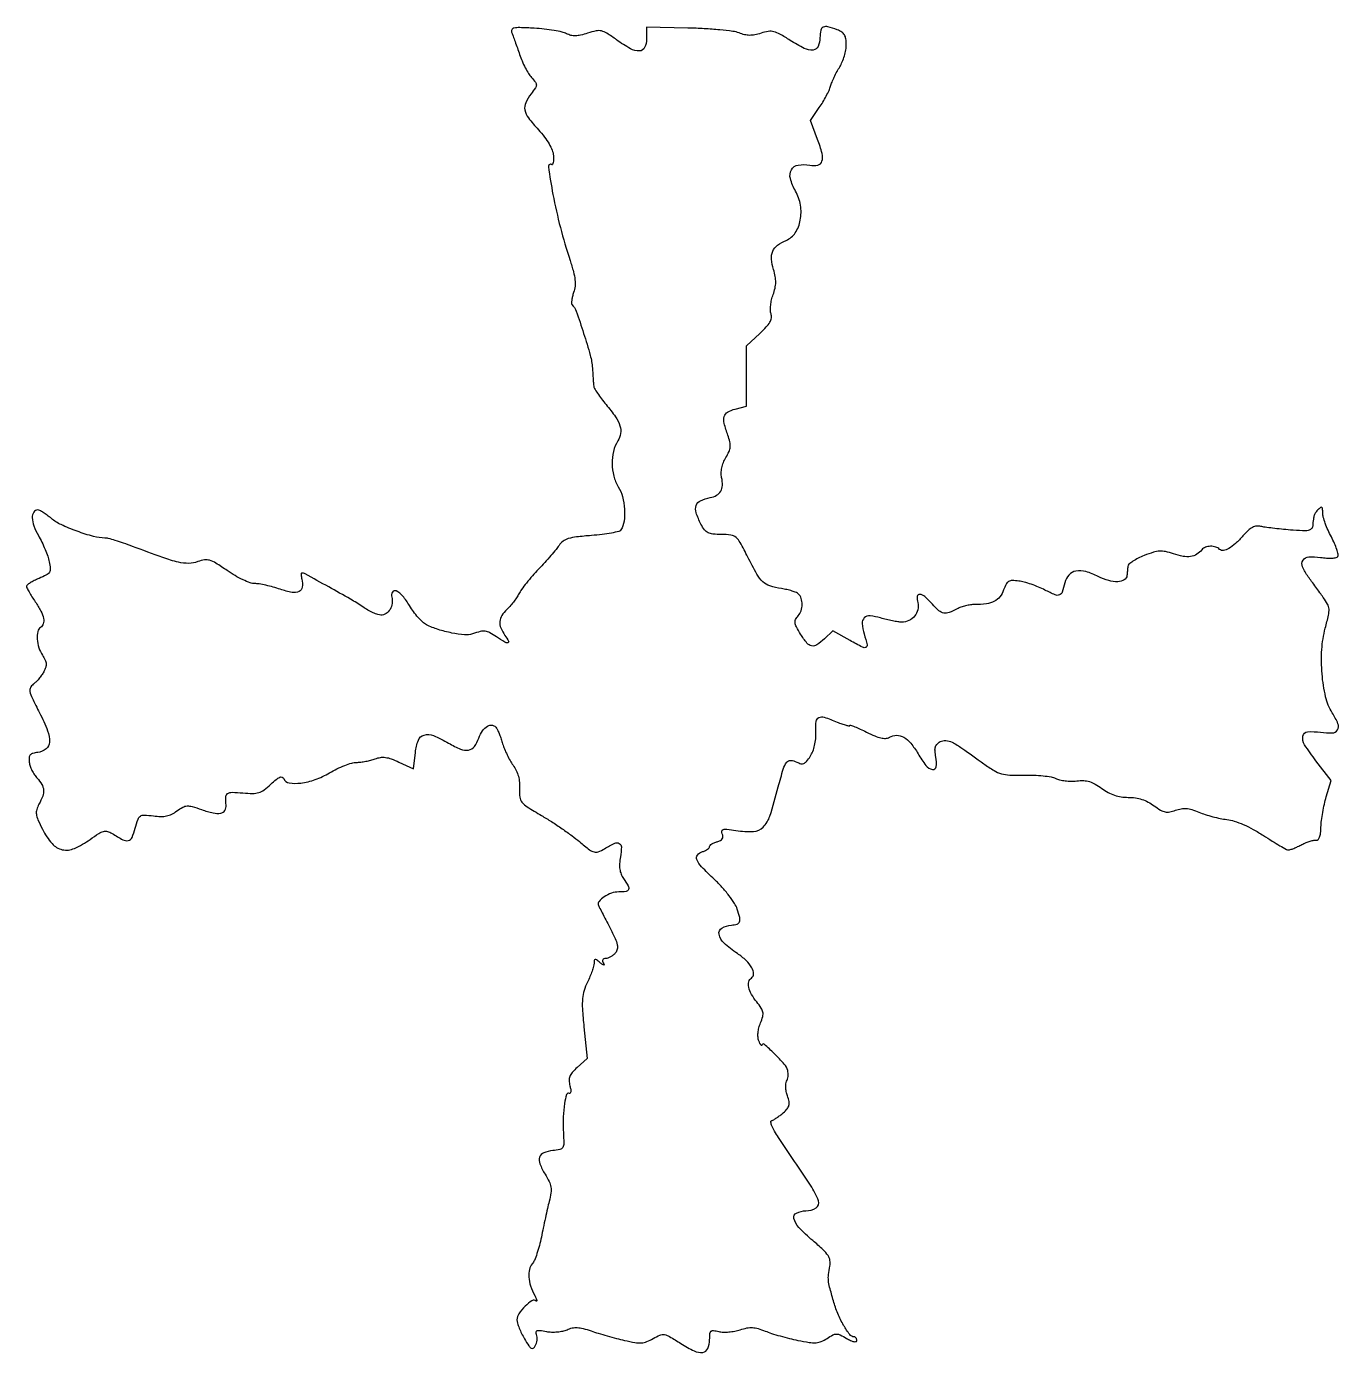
# Model space of a CAD drawing. Extents: x 0 to 374, y 1 to 379.
import ezdxf

# ---------------------------------------------------------------- set-up
doc = ezdxf.new("R2010")
doc.units = 0

msp = doc.modelspace()

# ---------------------------------------------------------------- linework, layer by layer
msp.add_lwpolyline([(138.525494, 377.1804, -0.008829), (138.885731, 376.251512, -0.002032), (139.45924, 374.671742, -0.002099), (140.105005, 372.846061, -0.002048), (140.740804, 371, 0.020349), (141.46471, 369.124053, 0.017351), (142.37505, 367.208657, 0.017702), (143.32611, 365.523337, 0.046465), (144.156731, 364.412448, -0.023088), (145.276438, 363.052261, -0.169481), (145.52706, 362.261136, -0.144922), (145.252148, 361.422645, -0.015465), (144.021702, 359.754719, 0.059834), (142.482133, 357.226584, 0.158142), (142.244488, 355.146987, 0.113194), (143.27065, 352.88165, 0.023492), (146.097361, 349.510202, -0.022038), (147.852687, 347.428923, -0.032701), (149.181712, 345.449112, -0.038287), (150.052842, 343.642426, -0.076052), (150.400325, 342.095303, -0.020578), (150.4314, 340.984604, -0.04252), (150.346347, 340.120994, -0.07436), (150.170916, 339.611492, -0.435916), (149.927849, 339.544592, 0.63608), (148.958413, 338.910168, 0.011707), (150.271499, 331.031709, 0.016335), (152.386413, 321.628387, 0.015615), (155.138535, 312.239074, -0.012976), (156.11303, 308.978275, -0.03796), (156.552618, 306.674783, -0.053427), (156.563593, 304.824228, -0.058719), (156.175671, 303.074085, 0.02097), (155.827551, 301.922217, 0.029053), (155.620151, 300.863631, 0.028889), (155.553478, 300.006379, 0.204079), (155.706154, 299.627179, -0.112072), (156.907077, 297.720949, -0.007086), (159.033477, 291.406033, -0.010169), (160.912191, 285.117022, -0.051057), (161.52536, 281.5, 0.000657), (161.634151, 279.883855, 0.000747), (161.742739, 278.335605, 0.000677), (161.838721, 277.020724, 0.004173), (161.894672, 276.344614, 0.113332), (162.112047, 275.681143, 0.012408), (162.979488, 274.319218, 0.014665), (164.114789, 272.73322, 0.011352), (165.439755, 271.072108, -0.022066), (168.110537, 267.572522, -0.074053), (169.387001, 264.995599, -0.115097), (169.567585, 262.822065, -0.103816), (168.785688, 260.701037, 0.080903), (167.53418, 257.729528, 0.062156), (167.136476, 254.225491, 0.061416), (167.612915, 250.686324, 0.074408), (168.931484, 247.61086, -0.07663), (170.121056, 244.802069, -0.046712), (170.675893, 241.234756, -0.047371), (170.558789, 237.764286, -0.106695), (169.682897, 235.295933, -0.198076), (169.100414, 234.874676, -0.012115), (166.959469, 234.416522, -0.016547), (164.308085, 234.006317, -0.011389), (161.281669, 233.709912, 0.009263), (157.021069, 233.310912, 0.045458), (154.656005, 232.824699, 0.082216), (153.143515, 232.079715, 0.089089), (152, 230.903611, -0.023182), (151.144096, 229.754034, -0.006081), (149.666417, 227.994373, -0.006163), (147.932963, 226.029887, -0.00628), (146.162272, 224.121126, 0.011212), (144.405552, 222.189561, 0.01079), (142.713971, 220.156725, 0.010774), (141.301273, 218.301887, 0.038045), (140.514651, 217.028333, -0.027837), (139.861011, 215.920151, -0.016791), (138.971966, 214.680467, -0.016796), (138.002726, 213.504469, -0.028089), (137.102379, 212.592652, 0.066917), (135.665678, 210.892458, 0.124146), (135.099346, 209.188821, 0.116704), (135.393691, 207.346783, 0.055106), (136.556704, 205.222506, -0.0249), (137.605359, 203.554411, -0.517599), (137.389938, 203.101329, -0.183924), (136.513139, 203.27183, -0.010391), (134.15437, 204.805874, 0.024567), (132.252131, 205.967662, 0.094474), (130.938513, 206.389569, 0.091212), (129.537729, 206.306074, 0.022016), (127.299166, 205.64906, -0.104641), (125.043591, 205.374835, -0.027097), (121.399916, 205.894705, -0.028018), (117.496502, 206.89941, -0.039388), (114.167136, 208.255062, -0.070602), (113.098798, 208.996011, -0.024377), (111.781604, 210.341709, -0.023658), (110.455314, 211.98638, -0.025316), (109.322114, 213.713327, 0.043498), (107.407725, 216.411788, 0.1054), (105.482404, 217.896186, 0.388739), (104.454924, 217.58425, 0.200187), (104.252607, 216.142033, -0.099165), (104.357448, 214.339394, -0.1), (103.758835, 212.641345, -0.110892), (102.61512, 211.435944, -0.148776), (101.182444, 211, -0.084462), (100.294806, 211.151022, -0.02198), (98.946106, 211.691277, -0.021704), (97.441354, 212.452528, -0.020642), (95.982135, 213.353283, 0.018115), (92.468077, 215.547055, 0.003992), (86.276701, 219.04182, 0.001127), (79.549291, 222.74885, 0.126006), (78.568535, 223, 0.374326), (78.446166, 222.89346, 0.039981), (78.422439, 222.485938, 0.033919), (78.47317, 221.921089, 0.019459), (78.606623, 221.25, -0.092924), (78.719813, 218.983414, -0.255018), (77.800894, 217.735746, -0.157005), (75.794726, 217.483406, -0.035528), (72.431632, 218.368595, 0.014025), (70.415253, 218.993105, 0.013011), (68.316184, 219.520775, 0.013122), (66.424968, 219.892378, 0.041968), (65.145046, 220, -0.088744), (63.838841, 220.233675, -0.021353), (61.802062, 221.087012, -0.02126), (59.513799, 222.28401, -0.019664), (57.273456, 223.700467, 0.010479), (54.058239, 225.81693, 0.06604), (52.277589, 226.632102, 0.110488), (50.769002, 226.749017, 0.054601), (48.898162, 226.267662, -0.086436), (46.311614, 225.774292, -0.061341), (43.368679, 226.088882, -0.029149), (38.950015, 227.394494, -0.004325), (30.230199, 230.61937, 0.007652), (27.714049, 231.530938, 0.009422), (25.339117, 232.30069, 0.008055), (23.329433, 232.875272, 0.065686), (22.384107, 233, -0.066828), (19.136919, 233.435955, -0.020673), (14.4273, 234.935527, -0.02067), (9.857942, 236.818757, -0.06691), (7.094026, 238.574336, 0.015709), (5.917106, 239.503105, 0.019531), (4.764737, 240.287461, 0.018156), (3.764338, 240.863249, 0.122088), (3.212633, 241, 0.25622), (2.068247, 240.372369, 0.149512), (1.638422, 238.823371, 0.08291), (2.09828, 236.452605, 0.041203), (3.404245, 233.674169, -0.018261), (4.372987, 231.836919, -0.014039), (5.299082, 229.766678, -0.014256), (6.05622, 227.779625, -0.032504), (6.485001, 226.23367, -0.030398), (6.770119, 224.278317, -0.15912), (6.523821, 223.233824, -0.137244), (5.686824, 222.452762, -0.020573), (3.583042, 221.47025, 0.01676), (2.210306, 220.841855, 0.02456), (1.052519, 220.191312, 0.021986), (0.185131, 219.591518, 0.234628), (0, 219.218714, 0.11995), (0.112806, 218.755259, 0.008981), (0.734375, 217.605157, 0.012018), (1.542418, 216.24939, 0.008834), (2.5, 214.785188, -0.0263), (4.112673, 212.120636, -0.072278), (4.858925, 210.059421, -0.123074), (4.795369, 208.541929, -0.184669), (4, 207.5, 0.208234), (3.189327, 206.331717, 0.066992), (3.055199, 204.179371, 0.059716), (3.532369, 201.709416, 0.06758), (4.571072, 199.531874, -0.033295), (5.329169, 198.187559, -0.093936), (5.604829, 197.149597, -0.099795), (5.473724, 196.120111, -0.040608), (4.912373, 194.817058, -0.030678), (4.313594, 193.83884, -0.021623), (3.529093, 192.815092, -0.021909), (2.690201, 191.898021, -0.042171), (1.930248, 191.255597, 0.124624), (1.108818, 190.290852, 0.16967), (0.971693, 189.165246, 0.059303), (1.596796, 187.360192, 0.005549), (3.700629, 183.145155, -0.023843), (6.038279, 177.998803, -0.106055), (6.588214, 174.743847, -0.218043), (5.591794, 172.798249, -0.139198), (3.202231, 171.811813, 0.037569), (1.807959, 171.543687, 0.14788), (1.074384, 171.085077, 0.161599), (0.754118, 170.32336, 0.047326), (0.775988, 169.036788, 0.055524), (1.023887, 167.941144, 0.031145), (1.550771, 166.679906, 0.030698), (2.249874, 165.457085, 0.04339), (3.025988, 164.472337, -0.053748), (4.35681, 162.710031, -0.117471), (4.862713, 161.106062, -0.105953), (4.614477, 159.337626, -0.03878), (3.560387, 157.027659, 0.053189), (2.912389, 155.49218, 0.108167), (2.811387, 154.192684, 0.069916), (3.258816, 152.622123, 0.012973), (4.549433, 149.902449, 0.059251), (7.276021, 145.807112, 0.165414), (10.201845, 144.064464, 0.157793), (13.679157, 144.426288, 0.052605), (18.170803, 147.008769, -0.012691), (20.600542, 148.676511, -0.078642), (21.978438, 149.290503, -0.137972), (23.110003, 149.276943, -0.070667), (24.412144, 148.68401, 0.020764), (27.499146, 146.888225, 0.178073), (29.056478, 146.680029, 0.238069), (30.121733, 147.553844, 0.038353), (31.044145, 150.163941, -0.016448), (31.836046, 152.761383, -0.161996), (32.518692, 153.659323, -0.167005), (33.593792, 153.955268, -0.017751), (36.214636, 153.698037, 0.028378), (38.318735, 153.536565, 0.056711), (39.97803, 153.692082, 0.063172), (41.441431, 154.198126, 0.044413), (42.93041, 155.106671, -0.031716), (44.61372, 156.1933, -0.113943), (45.833689, 156.547954, -0.085629), (47.268835, 156.382416, -0.013377), (49.992673, 155.502585, 0.027958), (53.27271, 154.547722, 0.101312), (55.43407, 154.492709, 0.209115), (56.597547, 155.269664, 0.169435), (56.948859, 156.74318, -0.035293), (56.876922, 159.057323, -0.229899), (57.411013, 160.055209, -0.165325), (58.657762, 160.440517, -0.016963), (61.780612, 160.247059, 0.021633), (64.552529, 160.101306, 0.078671), (66.291356, 160.360093, 0.084512), (67.799441, 161.132583, 0.027345), (69.729761, 162.747559, -0.015691), (71.271038, 164.099313, -0.069579), (72.296572, 164.727607, -0.17737), (72.971296, 164.7679, -0.232284), (73.417764, 164.353708, 0.269936), (74.956174, 163.117058, 0.068849), (78.282892, 163.076146, 0.055652), (82.423579, 164.073542, 0.046991), (86.5, 166, -0.020796), (88.611317, 167.136487, -0.020494), (90.819939, 168.099673, -0.020873), (92.820154, 168.78148, -0.070221), (94.1849, 168.982948, 0.028925), (95.403265, 169.061256, 0.016755), (96.853458, 169.288636, 0.016711), (98.297364, 169.615242, 0.026869), (99.499065, 169.999645, -0.056312), (101.001971, 170.384708, -0.068491), (102.454025, 170.386951, -0.05348), (104.115253, 169.976754, -0.02062), (106.314165, 169.072431), (110.5, 167.145573), (111, 171.822787, -0.067053), (111.849703, 175.288937, -0.235404), (113.506751, 176.784138, -0.168608), (116.157319, 176.618627, -0.033426), (120.474134, 174.462291, 0.033784), (123.921856, 172.743162, 0.141071), (126.203056, 172.480322, 0.195265), (127.844678, 173.489647, 0.074748), (129.117299, 175.906638, -0.066664), (130.17325, 177.992854, -0.113269), (131.606231, 179.310593, -0.178118), (133.031772, 179.548569, -0.205776), (134.166463, 178.78387, -0.039507), (134.54498, 178.079195, -0.011276), (135.018879, 176.930881, -0.011279), (135.496886, 175.60614, -0.011741), (135.90788, 174.278703, 0.028126), (136.407367, 172.834651, 0.01603), (137.162888, 171.148751, 0.015973), (138.03485, 169.495347, 0.025387), (138.895277, 168.14707, -0.04302), (139.787537, 166.633915, -0.044969), (140.392236, 165.01228, -0.044024), (140.706262, 163.277259, -0.038107), (140.73381, 161.426782, 0.044523), (140.799559, 159.053439, 0.143886), (141.411097, 157.61701, 0.080181), (142.91412, 156.292165, 0.008109), (147, 153.808195, -0.010374), (149.807814, 152.083745, -0.007456), (152.873209, 150.047122, -0.007534), (155.733427, 148.020668, -0.016094), (157.866245, 146.352839, 0.009092), (160.706807, 144.06676, 0.097031), (162.024418, 143.404041, 0.164128), (163.213024, 143.466845, 0.038875), (165.020537, 144.35306, -0.022794), (167.895259, 145.878967, -0.233942), (169.202244, 145.856467, -0.290889), (169.795404, 144.839001, -0.032267), (169.506062, 142.035881, 0.027241), (169.282516, 140.064273, 0.051039), (169.35232, 138.462664, 0.05983), (169.725467, 137.088016, 0.056669), (170.418164, 135.813374, -0.022575), (171.739839, 133.732511, -0.218432), (171.832148, 132.716645, -0.280189), (171.129697, 132.142837, -0.034657), (169.071429, 132, 0.08318), (166.985374, 131.650545, 0.062863), (164.898069, 130.622839, 0.072686), (163.436797, 129.319863, 0.281162), (163.263729, 128.16938, 0.017277), (163.477588, 127.70724, 0.000676), (164.324524, 126.037096, 0.0012), (165.334637, 124.063561, 0.000847), (166.478791, 121.850522, -0.009779), (168.035752, 118.702425, -0.055537), (168.638453, 116.935805, -0.112778), (168.63005, 115.698125, -0.115846), (168.083426, 114.600522, -0.047191), (167.469015, 113.988122, -0.0412), (166.72331, 113.470153, -0.043332), (165.964726, 113.114758, -0.088107), (165.318538, 113, 0.077898), (164.776637, 112.915058, 0.191842), (164.471454, 112.663157, 0.188171), (164.419703, 112.266333, 0.07481), (164.632941, 111.75, -0.037782), (164.87738, 111.263336, -0.575929), (164.784926, 111.143005, -0.129017), (164.456672, 111.276408, -0.00972), (163.691958, 111.872445, 0.014298), (162.725851, 112.611336, 0.190547), (162.300186, 112.719002, 0.336241), (162.060021, 112.482568, 0.036139), (162, 111.653238, -0.068493), (161.882745, 110.801285, -0.015881), (161.446961, 109.418527, -0.016101), (160.837993, 107.845019, -0.01514), (160.117314, 106.280794, 0.039092), (159.141676, 103.865295, 0.057024), (158.704508, 101.614029, 0.03647), (158.689882, 98.670173, 0.00753), (159.119985, 93.5), (160.005343, 84.5), (157.197306, 81.938002, 0.027192), (155.781361, 80.497531, 0.086325), (155.077537, 79.350126, 0.106193), (154.879669, 78.172025, 0.054086), (155.109934, 76.681332, -0.023566), (155.327335, 75.681967, -0.058489), (155.364878, 74.935218, -0.150171), (155.224454, 74.567432, -0.38256), (154.965827, 74.52112, 0.490638), (154.167596, 74.221861, 0.036412), (153.560632, 71.594791, 0.0308), (153.21196, 67.843634, 0.020167), (153.252031, 63.5, -0.009788), (153.350082, 60.23022, -0.133912), (153.051881, 59.090176, -0.211415), (152.25337, 58.505492, -0.029905), (150.192661, 58.182365, 0.069793), (147.637496, 57.570315, 0.224383), (146.469857, 56.329135, 0.17626), (146.538748, 54.39, 0.042307), (148.017623, 51.471486, -0.025221), (149.182006, 49.355926, -0.075775), (149.67016, 47.785922, -0.074429), (149.672824, 46.12603, -0.023745), (149.194255, 43.696102, 0.004756), (148.713794, 41.666318, 0.002089), (148.114437, 38.970105, 0.002067), (147.50229, 36.104106, 0.002769), (146.972365, 33.5, -0.016187), (146.412773, 31.083789, -0.017797), (145.712893, 28.785059, -0.017475), (144.980073, 26.873501, -0.080752), (144.350816, 25.874669, 0.126987), (143.537939, 24.277228, 0.074053), (143.386144, 22.120117, 0.060383), (143.896994, 19.576513, 0.040363), (145.053329, 16.837713, -0.012542), (145.471301, 15.983594, -0.044553), (145.674935, 15.409702, -0.30827), (145.617067, 15.249247, -0.359044), (145.459642, 15.259146, 0.344173), (144.287981, 15.364022, 0.051052), (142.307691, 13.776701, 0.049542), (140.544278, 11.657795, 0.149878), (140, 9.882846, 0.074956), (140.138433, 8.964608, 0.019793), (140.633321, 7.560426, 0.019631), (141.330738, 5.988948, 0.019028), (142.155985, 4.460198, 0.010953), (143.387528, 2.473636, 0.105232), (144.087963, 1.774808, 0.315456), (144.657662, 1.795666, 0.103579), (145.239666, 2.463776, 0.058281), (145.550794, 3.212625, 0.043617), (145.719812, 4.090675, 0.044496), (145.73201, 4.958615, 0.073011), (145.571481, 5.674318, -0.09999), (145.444819, 6.425297, -0.316074), (145.735002, 6.811404, -0.112649), (146.546624, 6.884376, -0.012691), (148.384024, 6.587735, 0.038449), (149.880382, 6.42461, 0.0292), (151.530599, 6.468613, 0.02986), (153.09142, 6.696122, 0.055828), (154.303324, 7.092342, -0.053885), (155.763102, 7.575872, -0.066355), (157.191878, 7.689957, -0.051293), (158.868887, 7.427347, -0.01902), (161.1571, 6.729877, 0.009595), (163.193378, 6.06701, 0.005007), (165.754018, 5.315397, 0.004977), (168.397541, 4.596467, 0.007584), (170.707644, 4.030134, 0.014355), (173.688104, 3.436702, 0.058867), (175.525572, 3.344328, 0.078278), (177.0623, 3.693795, 0.038449), (178.867283, 4.580674, -0.034668), (180.799223, 5.548112, -0.144686), (182.079186, 5.686332, -0.089207), (183.545516, 5.138164, -0.008706), (186.777373, 3.142859, 0.031002), (190.593487, 1.015622, 0.145069), (193.050179, 0.623137, 0.264088), (194.479373, 1.700827, 0.102436), (195, 4.215397, -0.021546), (195.075184, 5.959322, -0.189754), (195.412253, 6.637571, -0.219131), (196.091223, 6.849898, -0.029395), (197.600686, 6.564085, 0.055535), (198.846129, 6.394986, 0.026489), (200.463925, 6.441871, 0.025872), (202.167296, 6.670929, 0.033355), (203.695853, 7.064637, -0.030788), (205.6395, 7.575902, -0.061538), (207.222018, 7.691217, -0.059144), (208.825196, 7.418774, -0.026471), (210.845167, 6.705574, 0.020035), (212.644757, 6.044028, 0.008552), (215.099193, 5.297922, 0.008445), (217.746793, 4.590445, 0.01099), (220.194639, 4.037287, 0.012118), (223.444025, 3.459312, 0.055122), (225.36093, 3.379402, 0.081229), (226.870991, 3.733883, 0.046876), (228.525379, 4.608586, -0.023793), (230.176813, 5.581659, -0.121691), (231.202517, 5.835595, -0.114193), (232.260988, 5.591222, -0.019819), (234.08074, 4.611377, 0.024862), (235.212808, 4.016458, 0.052351), (236.151195, 3.695528, 0.095412), (236.76957, 3.674077, 0.369348), (237, 3.943464, 0.06886), (236.943796, 4.349633, 0.082321), (236.779687, 4.698874, 0.095394), (236.53612, 4.938399, 0.137085), (236.25, 5.031425, -0.225377), (234.973215, 5.704629, -0.029902), (233.247921, 8.324007, -0.031925), (231.579791, 11.700858, -0.029824), (230.311651, 15.339351, -0.005334), (229.251531, 19.244618, -0.03822), (228.905621, 21.167344, -0.056071), (228.92281, 22.815926, -0.018866), (229.306987, 25.193806, 0.089441), (229.338626, 26.816227, 0.107651), (228.783342, 28.233623, 0.058268), (227.388242, 29.875673, 0.010781), (224.423589, 32.521129, -0.024687), (220.455752, 36.265012, -0.134646), (219.060282, 38.835362, -0.349632), (219.796772, 40.387692, -0.114271), (222.440983, 41, 0.141358), (225.404544, 41.854931, 0.35548), (226.076077, 43.841432, 0.057381), (223.802996, 48.297026, 0.002861), (214.630016, 61.935002, -0.017572), (213.491012, 63.740953, -0.036935), (212.764393, 65.231036, -0.051382), (212.457553, 66.30947, -0.371721), (212.712544, 66.737515, 0.056551), (213.278028, 67.000103, 0.013933), (214.138367, 67.558348, 0.014084), (215.093823, 68.25734, 0.01367), (216.018174, 69.015762, 0.036833), (217.151385, 70.155071, 0.116864), (217.641062, 71.103954, 0.112466), (217.662573, 72.193203, 0.032808), (217.212771, 73.81949, -0.033998), (216.884044, 75.019116, -0.035845), (216.72826, 76.231161, -0.038396), (216.749989, 77.286618, -0.114556), (216.979567, 77.966938, 0.074056), (217.24247, 78.578958, 0.040163), (217.387488, 79.386855, 0.03894), (217.40433, 80.251029, 0.049396), (217.279519, 81.039119, 0.117107), (216.310803, 82.859961, 0.017796), (213.46021, 85.873176, 0.016184), (210.575255, 88.534884, 0.610725), (209.929715, 88.274251, -0.458264), (209.819538, 88.195452, -0.179389), (209.642451, 88.314936, -0.044313), (209.366954, 88.781204, -0.015189), (209.050495, 89.5, -0.076198), (208.808189, 90.524474, -0.042658), (208.814754, 91.807623, -0.039049), (209.054, 93.214529, -0.035297), (209.514256, 94.617175, 0.029613), (210.148266, 96.477756, 0.112491), (210.203361, 97.696676, 0.103782), (209.726208, 98.871844, 0.023247), (208.429438, 100.617175, -0.041619), (206.939728, 102.783973, -0.075017), (206.1633, 104.789607, -0.109922), (206.162274, 106.395124, -0.202423), (206.90612, 107.441979, 0.272742), (207.527459, 108.621917, 0.11771), (207.0141, 110.392601, 0.073489), (205.393457, 112.466856, 0.044087), (202.943704, 114.418557, -0.038186), (199.113838, 117.396703, -0.157708), (197.672847, 119.909466, -0.322678), (198.45142, 121.669818, -0.114643), (201.231931, 122.535505, 0.055943), (202.82877, 122.834848, 0.236037), (203.513895, 123.486899, 0.148159), (203.575656, 124.665355, 0.019709), (202.87583, 127.087842, 0.063637), (202.082634, 128.739383, 0.019984), (200.497691, 130.984025, 0.019605), (198.510639, 133.372184, 0.020518), (196.371321, 135.559902, -0.011877), (192.680938, 139.20559, -0.091809), (191.347464, 141.220482, -0.283404), (191.546788, 142.532242, -0.141009), (193, 143.5, 0.034745), (193.765594, 143.802945, 0.045356), (194.4125, 144.188004, 0.052656), (194.862812, 144.593249, 0.18528), (195, 144.950756, -0.198643), (195.14564, 145.302878, -0.053514), (195.625652, 145.690655, -0.04554), (196.314458, 146.050626, -0.033705), (197.129881, 146.323714, 0.050908), (198.066131, 146.673458, 0.131722), (198.603083, 147.145513, 0.157199), (198.778328, 147.764624, 0.08279), (198.616951, 148.555828, -0.112068), (198.49524, 149.399924, -0.320222), (198.856592, 149.829102, -0.09206), (199.894618, 149.899354, -0.008206), (202.500154, 149.552248, 0.046345), (207.547474, 149.268159, 0.193209), (210.277329, 150.481065, 0.116611), (212.186462, 153.674704, 0.012573), (214.593751, 162, -0.008499), (216.014222, 167.066856, -0.087563), (216.984614, 169.00106, -0.25112), (218.155738, 169.551034, -0.110035), (219.858505, 169.075726, 0.054334), (221.036122, 168.601493, 0.16875), (221.878575, 168.652164, 0.125251), (222.662455, 169.240228, 0.024486), (223.708827, 170.678366, 0.052138), (224.43945, 172.09607, 0.036533), (224.968473, 173.814523, 0.034286), (225.270065, 175.718876, 0.031812), (225.319325, 177.69528, -0.033057), (225.401884, 180.706681, -0.267511), (226.170133, 181.791304, -0.191822), (227.70794, 181.872411, -0.01736), (231.377876, 180.48658, 0.011726), (232.767324, 179.94394, 0.020961), (233.936001, 179.573493, 0.018139), (234.831861, 179.364895, 0.471786), (235, 179.503426, -0.517324), (235.173686, 179.62637, -0.009545), (236.406193, 179.165354, -0.01472), (237.950728, 178.500537, -0.008281), (239.78704, 177.607915, 0.016403), (242.149435, 176.506635, 0.045966), (243.885783, 175.947468, 0.068894), (245.224247, 175.837316, 0.114179), (246.307219, 176.152052, -0.125363), (248.370067, 176.70254, -0.134138), (250.387133, 176.176036, -0.092817), (252.402897, 174.453515, -0.037139), (254.473935, 171.454264, 0.033401), (256.753064, 168.100378, 0.179917), (258.600442, 166.964874, 0.434471), (259.656378, 167.726116, 0.07813), (259.576111, 170.445988, -0.024551), (259.328412, 172.251313, -0.088893), (259.432291, 173.401656, -0.126989), (259.899085, 174.216921, -0.076843), (260.793322, 174.889389, -0.144322), (262.397169, 175.222415, -0.096833), (264.211299, 174.710569, -0.035872), (267.015202, 173.030683, -0.003789), (273.231624, 168.601469, 0.019896), (276.174447, 166.644444, 0.068143), (278.275443, 165.728795, 0.061408), (280.657379, 165.363297, 0.014118), (284.731624, 165.357748, -0.015953), (287.489299, 165.343876, -0.017072), (290.178512, 165.152424, -0.016871), (292.468942, 164.832102, -0.073003), (293.769694, 164.403301, 0.059813), (294.903195, 163.996334, 0.026672), (296.468443, 163.724606, 0.025937), (298.175015, 163.61062, 0.031859), (299.769694, 163.688609, -0.038574), (301.763297, 163.75932, -0.061924), (303.439403, 163.479628, -0.057938), (305.072168, 162.780082, -0.029443), (306.94428, 161.555145, 0.034697), (308.738899, 160.407635, 0.043385), (310.549087, 159.614801, 0.044036), (312.446175, 159.154399, 0.037535), (314.5, 159, -0.036978), (316.511415, 158.851039, -0.041719), (318.396845, 158.407119, -0.04198), (320.17236, 157.659505, -0.038315), (321.856356, 156.605977, 0.022551), (323.722592, 155.354976, 0.083722), (325.033875, 154.833682, 0.101401), (326.306536, 154.821945, 0.042033), (327.969318, 155.294521, -0.044126), (329.579641, 155.744924, -0.06613), (331.035654, 155.821383, -0.056429), (332.621502, 155.51254, -0.023575), (334.668682, 154.7601, 0.02254), (336.434014, 154.107101, 0.013459), (338.584687, 153.483297, 0.013461), (340.764544, 152.976423, 0.022655), (342.619614, 152.684201, -0.050383), (344.747625, 152.227027, -0.025037), (347.330289, 151.247931, -0.022629), (350.162265, 149.853021, -0.018327), (353.06845, 148.112645, 0.005717), (355.555251, 146.536896, 0.008297), (357.788392, 145.208089, 0.004745), (359.68916, 144.143177, 0.125958), (360.248495, 144, 0.083594), (360.740894, 144.082903, 0.011822), (361.707183, 144.443582, 0.013199), (362.839054, 144.931882, 0.010892), (364.019464, 145.510065, -0.021807), (365.226476, 146.068957, -0.024106), (366.438381, 146.500155, -0.024439), (367.498846, 146.765029, -0.102091), (368.153445, 146.760065, 0.266081), (368.674171, 146.926323, 0.099703), (369.08478, 147.606861, 0.056447), (369.365928, 148.800293, 0.021744), (369.493828, 150.5, -0.023211), (369.639738, 152.365904, -0.011776), (369.987146, 154.696055, -0.011671), (370.459443, 157.088652, -0.017072), (370.995505, 159.167421), (372.370637, 163.834843), (368.073473, 169.404765, -0.022196), (364.839627, 174.00488, -0.184037), (364.330841, 176.459951, -0.345046), (365.663771, 177.693348, -0.057808), (369.388123, 177.569048, 0.044459), (372.73671, 177.367923, 0.255691), (374.216486, 178.234006, 0.239542), (374.341187, 180.00264, 0.039943), (372.719826, 183.119431, -0.08346), (370.826614, 187.686326, -0.036107), (369.812116, 194.210182, -0.035503), (369.734483, 201.19691, -0.05089), (370.729998, 207.305184, 0.009224), (371.647887, 210.9795, 0.073345), (371.787253, 212.71946, 0.109775), (371.374398, 214.127727, 0.031556), (370.147259, 216.055184, -0.000003), (369.170629, 217.394581, -0.000002), (368.003692, 218.995006, -0.000002), (366.83795, 220.593816, -0.000003), (365.865311, 221.927814, -0.05508), (364.225349, 224.792429, -0.248592), (364.369544, 226.651471, -0.240895), (366.002659, 227.61559, -0.052389), (369.374323, 227.466576, 0.02108), (371.102095, 227.281526, 0.029941), (372.646718, 227.274299, 0.030216), (373.860375, 227.415225, 0.213459), (374.339853, 227.740877, 0.2014), (374.435598, 228.349276, 0.021379), (374.024816, 229.75585, 0.023708), (373.357665, 231.454221, 0.016871), (372.458086, 233.290885, -0.018057), (371.517196, 235.223486, -0.018264), (370.722063, 237.211702, -0.018399), (370.158516, 238.988574, -0.067685), (370, 240.154194, 0.018334), (369.957701, 241.307388, 0.209167), (369.75, 241.700839, 0.338993), (369.398607, 241.707523, 0.037705), (368.75, 241.15, 0.036102), (367.981476, 240.26169, 0.078282), (367.56196, 239.46525, 0.05312), (367.320388, 238.397134, 0.009778), (367.125, 236.383504, -0.188276), (366.741933, 235.589217, -0.145356), (365.873201, 235.158219, -0.055199), (364.177434, 235.053687, -0.008176), (360.75, 235.277034, -0.005141), (358.195526, 235.511954, -0.005403), (355.688362, 235.795951, -0.005189), (353.53094, 236.086737, -0.024003), (352.295487, 236.327352, 0.09314), (351.098037, 236.392803, 0.090512), (349.94532, 236.02143, 0.0649), (348.710414, 235.136416, 0.02471), (347.233232, 233.612856, -0.026411), (345.095069, 231.422513, -0.055299), (343.179272, 230.013443, -0.084621), (341.625844, 229.437879, -0.247736), (340.568821, 229.764512, 0.123447), (339.453053, 230.432954, 0.079107), (337.949104, 230.639088, 0.080807), (336.488677, 230.368906, 0.141652), (335.5, 229.654647, -0.089723), (334.048895, 228.361007, -0.101441), (332.296273, 227.727334, -0.080999), (330.12301, 227.76407, -0.038164), (327.39861, 228.473775, 0.02713), (325.134252, 229.117257, 0.069566), (323.440602, 229.259389, 0.061878), (321.659207, 228.937468, 0.018112), (319.029777, 228.011477, 0.023359), (317.285316, 227.229243, 0.031325), (315.791068, 226.351991, 0.03232), (314.691695, 225.502073, 0.189654), (314.36535, 224.864687, 0.000079), (314.305401, 224.256121, 0.000051), (314.236369, 223.553485, 0.000052), (314.169175, 222.868109, 0.000098), (314.11535, 222.317388, -0.236828), (313.318981, 221.053675, -0.127751), (311.512359, 220.515999, -0.080933), (308.903496, 220.847457, -0.045996), (305.941146, 222.030025, 0.048966), (302.377372, 223.428253, 0.115911), (299.546544, 223.556419, 0.16267), (297.547619, 222.443382, 0.127093), (296.376971, 220.23477, -0.022192), (295.607392, 217.547694, -0.227579), (294.823653, 216.740806, -0.192802), (293.621897, 216.775084, -0.015576), (290.706931, 218.149513, 0.019784), (288.864568, 218.999328, 0.015082), (286.787181, 219.787095, 0.01532), (284.79278, 220.407661, 0.03428), (283.238828, 220.72669, 0.029324), (281.364472, 220.86814, 0.137891), (280.330267, 220.595937, 0.143993), (279.613622, 219.831835, 0.03299), (278.914576, 218.184798, -0.083241), (277.848156, 216.239795, -0.108952), (276.283996, 214.959001, -0.083644), (273.997178, 214.24615, -0.032619), (270.684259, 214.013655, 0.034949), (269.446694, 213.921012, 0.023478), (268.054015, 213.650951, 0.023687), (266.723857, 213.260018, 0.042482), (265.684259, 212.798093, -0.033729), (263.367133, 211.719639, -0.138144), (261.83824, 211.576077, -0.134808), (260.438174, 212.250533, -0.031522), (258.568745, 214.099706, 0.026925), (256.420428, 216.264146, 0.156922), (254.975222, 216.916472, 0.41733), (254.264825, 216.344319, 0.087211), (254.392491, 214.572328, -0.117798), (254.415638, 212.540064, -0.117221), (253.518197, 210.712652, -0.114059), (251.869549, 209.449475, -0.107068), (249.794591, 209, -0.036907), (248.738274, 209.078077, -0.011675), (247.179181, 209.347165, -0.011587), (245.448936, 209.729414, -0.012624), (243.787418, 210.181837, 0.047078), (240.770921, 210.783929, 0.222394), (239.148069, 210.219452, 0.225027), (238.553337, 208.618621, 0.04812), (239.108214, 205.622679, -0.012472), (239.920173, 202.499626, -0.355102), (239.579515, 201.799796, -0.233374), (238.643953, 201.821486, -0.006872), (235.078503, 203.748355), (230.157006, 206.496128), (227.764052, 204.248064, -0.039063), (225.596724, 202.509359, -0.199355), (224.11553, 202.202214, -0.178503), (222.750053, 203.025127, -0.030401), (220.970203, 205.548212, -0.014317), (219.763286, 207.632178, -0.090898), (219.385611, 208.791167, -0.151161), (219.54253, 209.725856, -0.062997), (220.26397, 210.798212, 0.096955), (221.113227, 212.265327, 0.081583), (221.415058, 214.038324, 0.084103), (221.132916, 215.764745, 0.114394), (220.30062, 217.09938, 0.105029), (219.742698, 217.461817, 0.017951), (218.539283, 217.875253, 0.018885), (217.067033, 218.262577, 0.01585), (215.481319, 218.563908, -0.037577), (212.17846, 219.341465, -0.112398), (210.188868, 220.507694, -0.076452), (208.490948, 222.676807, -0.011474), (205.887695, 227.57399, 0.0085), (203.713723, 231.722956, 0.091471), (202.523028, 233.189131, 0.145724), (201.085372, 233.825759, 0.031875), (198.354991, 234, -0.022552), (195.927601, 234.109543, -0.094868), (194.531574, 234.510014, -0.11545), (193.526115, 235.354179, -0.041336), (192.52568, 236.95034, -0.037868), (191.139571, 240.214674, -0.166953), (191.149878, 242.27498, -0.204255), (192.398572, 243.64576, -0.059759), (195.172746, 244.533268, 0.081004), (196.996321, 245.202871, 0.135282), (198.147841, 246.347723, 0.122411), (198.618654, 248.011545, 0.059849), (198.424982, 250.221717, -0.058439), (198.303645, 251.563044, -0.045313), (198.475077, 253.020392, -0.042683), (198.925093, 254.512213, -0.038838), (199.633234, 255.956261, 0.029338), (200.529532, 257.699519, 0.081732), (200.873095, 259.027595, 0.08099), (200.774483, 260.402772, 0.028448), (200.206477, 262.305542, -0.024501), (199.157148, 265.722136, -0.129548), (199.173984, 267.663968, -0.195537), (200.128647, 268.913188, -0.068932), (202.25, 269.796148), (205.5, 270.649481), (205.5, 279.268685), (205.5, 287.88789), (209.33052, 291.402568, 0.018337), (211.167286, 293.21632, 0.058659), (212.190729, 294.597099, 0.092783), (212.606025, 295.787648, 0.114984), (212.514376, 296.954707, -0.07501), (212.351949, 297.976844, -0.029287), (212.424599, 299.40839, -0.028187), (212.686369, 300.974424, -0.031258), (213.116836, 302.446559, 0.031324), (213.663752, 304.317842, 0.051535), (213.858911, 305.953681, 0.050258), (213.717186, 307.623514, 0.028178), (213.229644, 309.60341, -0.052777), (212.646535, 312.597799, -0.125156), (213.01046, 314.82254, -0.131455), (214.37447, 316.535152, -0.061104), (216.866564, 317.944729, 0.151871), (219.431097, 320.079228, 0.097812), (220.877711, 323.698785, 0.087329), (220.924895, 327.988023, 0.089261), (219.5, 332, -0.063688), (218.032157, 335.549603, -0.195171), (218.339347, 338.084635, -0.229507), (220.242698, 339.42489, -0.085632), (223.599219, 339.39623, 0.098928), (225.901487, 339.437283, 0.271764), (227.050259, 340.498403, 0.138587), (227.092709, 342.743051, 0.025383), (225.824897, 346.738457), (223.811318, 352.120231), (226.305618, 355.810115, 0.014821), (227.313729, 357.401113, 0.012744), (228.28017, 359.130267, 0.012927), (229.076924, 360.745228, 0.035685), (229.524863, 361.931219, -0.0262), (229.933817, 363.079364, -0.011621), (230.586567, 364.549722, -0.011465), (231.351536, 366.078417, -0.015175), (232.121166, 367.431219, 0.039098), (232.83835, 368.845045, 0.025976), (233.443911, 370.560504, 0.026171), (233.860127, 372.298314, 0.045433), (233.996262, 373.774751, 0.035821), (233.876703, 375.468536, 0.100411), (233.479477, 376.583554, 0.113573), (232.71352, 377.375752, 0.053235), (231.4349, 378.024751, 0.025051), (228.759423, 378.89132, 0.174267), (227.40995, 378.78051, 0.241762), (226.692378, 377.873616, 0.049529), (226.490334, 375.77501, -0.105498), (225.966725, 373.284474, -0.272228), (224.528755, 372.25402, -0.138614), (222.015016, 372.725128, -0.027452), (217.990407, 375.006156, 0.012852), (215.039065, 376.794649, 0.069474), (213.30289, 377.488881, 0.099538), (211.741155, 377.556455, 0.040921), (209.671512, 377.056604, -0.029805), (207.902767, 376.587629, -0.052142), (206.395748, 376.443421, -0.055367), (204.954916, 376.616294, -0.038693), (203.394042, 377.111778, 0.063152), (201.616872, 377.581861, 0.009209), (197.898562, 378.007733, 0.010293), (193.460867, 378.341342, 0.008661), (188.75, 378.516326), (177, 378.749069), (177, 375.374534, -0.1142), (176.437707, 372.944762, -0.279806), (174.953592, 371.992842, -0.135126), (172.394779, 372.629811, -0.027558), (168.422503, 375.163038, 0.013445), (165.651196, 377.042407, 0.086364), (164.094867, 377.694408, 0.109047), (162.571598, 377.705355, 0.027188), (160.153355, 377.050612, -0.021468), (158.166598, 376.488238, -0.052614), (156.662118, 376.294936, -0.06749), (155.391652, 376.437985, -0.061201), (154.159186, 376.914806, 0.067754), (152.904624, 377.381443, 0.01377), (150.57105, 377.838121, 0.014283), (147.807069, 378.219605, 0.012958), (144.934576, 378.457633, 0.005233), (140.776385, 378.650275, 0.0582), (139.12332, 378.517016, 0.250457), (138.527544, 378.027774, 0.197527)], format="xyb", close=True)

doc.saveas('drawing.dxf')
